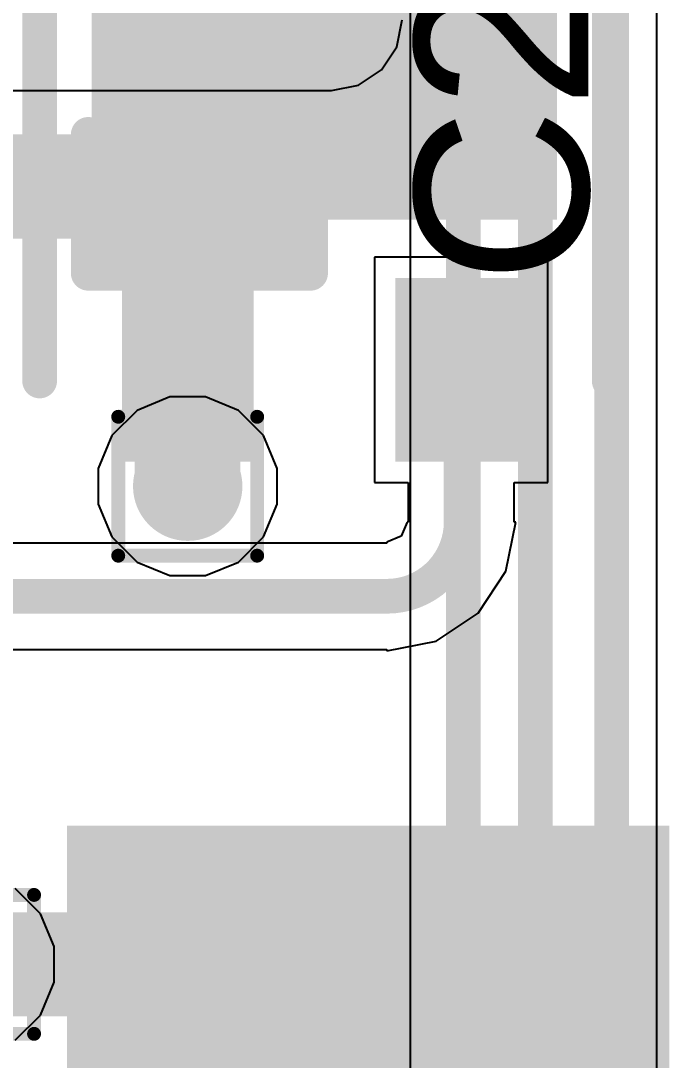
# Model space of a CAD drawing. Header units: inches. Extents: x -12 to 5355, y -7 to 5366.
# Drawn here: x 32.545 to 34.916, y 29.876 to 33.677 of the extents above; entities that cross this region are included whole.
import ezdxf

# ---------------------------------------------------------------- set-up
doc = ezdxf.new("R2010")
doc.units = ezdxf.units.IN
for name, color, linetype in [('BOTTOM LAYER', 5, 'Continuous'), ('Bottom Overlay', 54, 'Continuous'), ('Bottom Paste', 16, 'Continuous'), ('Bottom Solder', 6, 'Continuous'), ('Drill Drawing', 1, 'Continuous'), ('GROUND1', 16, 'Continuous'), ('GROUND2', 156, 'Continuous'), ('POWER', 76, 'Continuous'), ('SIGNAL', 90, 'Continuous'), ('TOP LAYER', 1, 'Continuous'), ('Top Overlay', 2, 'Continuous'), ('Top Paste', 8, 'Continuous'), ('Top Solder', 216, 'Continuous'), ('Via Holes', 16, 'Continuous')]:
    doc.layers.add(name, color=color, linetype=linetype)
doc.styles.add('Arial', font='', dxfattribs={"height": 0.2})
doc.styles.get('Arial').set_extended_font_data('Arial')

# ---------------------------------------------------------------- blocks, each defined once
blk = doc.blocks.new('4_WDFN_E_______P___B_17')
at = {"layer": 'BOTTOM LAYER'}
for points in [[(-0.35, -0.8), (-0.35, 0.8), (0.35, 0.8), (0.35, -0.8)], [(-1.235, 0.31), (-1.235, 0.69), (-0.665, 0.69), (-0.665, 0.31)], [(0.665, 0.31), (0.665, 0.69), (1.235, 0.69), (1.235, 0.31)], [(-1.235, -0.69), (-1.235, -0.31), (-0.665, -0.31), (-0.665, -0.69)], [(0.665, -0.69), (0.665, -0.31), (1.235, -0.31), (1.235, -0.69)]]:
    blk.add_hatch(color=5, dxfattribs=at).paths.add_polyline_path(points)
at = {"layer": 'Bottom Paste'}
for points in [[(-0.35, -0.8), (-0.35, 0.8), (0.35, 0.8), (0.35, -0.8)], [(-1.235, 0.31), (-1.235, 0.69), (-0.665, 0.69), (-0.665, 0.31)], [(0.665, 0.31), (0.665, 0.69), (1.235, 0.69), (1.235, 0.31)], [(-1.235, -0.69), (-1.235, -0.31), (-0.665, -0.31), (-0.665, -0.69)], [(0.665, -0.69), (0.665, -0.31), (1.235, -0.31), (1.235, -0.69)]]:
    blk.add_hatch(color=16, dxfattribs=at).paths.add_polyline_path(points)
at = {"layer": 'Bottom Solder'}
for points in [[(-0.4008, -0.8508), (-0.4008, 0.8508), (0.4008, 0.8508), (0.4008, -0.8508)], [(-1.2858, 0.2592), (-1.2858, 0.7408), (-0.6142, 0.7408), (-0.6142, 0.2592)], [(0.6142, 0.2592), (0.6142, 0.7408), (1.2858, 0.7408), (1.2858, 0.2592)], [(-1.2858, -0.7408), (-1.2858, -0.2592), (-0.6142, -0.2592), (-0.6142, -0.7408)], [(0.6142, -0.7408), (0.6142, -0.2592), (1.2858, -0.2592), (1.2858, -0.7408)]]:
    blk.add_hatch(color=6, dxfattribs=at).paths.add_polyline_path(points)
at = {"layer": 'Bottom Overlay'}
for points in [[(0.9906, 1.0414, 0.127, 0.127, 0), (-1.016, 1.0414, 0.127, 0.127, 0)], [(-1.4834, -0.627, 0.127, 0.127, 0), (-1.4834, -0.373, 0.127, 0.127, 0)], [(-1.3564, -0.5, 0.127, 0.127, 0), (-1.4834, -0.373, 0.127, 0.127, 0)], [(-1.4834, -0.627, 0.127, 0.127, 0), (-1.3564, -0.5, 0.127, 0.127, 0)], [(0.9906, -1.0414, 0.127, 0.127, 0), (-1.016, -1.0414, 0.127, 0.127, 0)]]:
    blk.add_lwpolyline(points, format="xyseb", dxfattribs=at)
for points in [[(-1.0477, 1.0414, 0.0635, 0.0635, 1), (-0.9842, 1.0414, 0.0635, 0.0635, 1)], [(0.9588, 1.0414, 0.0635, 0.0635, 1), (1.0224, 1.0414, 0.0635, 0.0635, 1)], [(-1.5151, -0.373, 0.0635, 0.0635, 1), (-1.4516, -0.373, 0.0635, 0.0635, 1)], [(-1.5151, -0.373, 0.0635, 0.0635, 1), (-1.4516, -0.373, 0.0635, 0.0635, 1)], [(-1.3881, -0.5, 0.0635, 0.0635, 1), (-1.3246, -0.5, 0.0635, 0.0635, 1)], [(-1.3881, -0.5, 0.0635, 0.0635, 1), (-1.3246, -0.5, 0.0635, 0.0635, 1)], [(-1.5151, -0.627, 0.0635, 0.0635, 1), (-1.4516, -0.627, 0.0635, 0.0635, 1)], [(-1.5151, -0.627, 0.0635, 0.0635, 1), (-1.4516, -0.627, 0.0635, 0.0635, 1)], [(-1.0477, -1.0414, 0.0635, 0.0635, 1), (-0.9842, -1.0414, 0.0635, 0.0635, 1)], [(0.9588, -1.0414, 0.0635, 0.0635, 1), (1.0224, -1.0414, 0.0635, 0.0635, 1)]]:
    blk.add_lwpolyline(points, format="xyseb", close=True, dxfattribs=at)
blk = doc.blocks.new('XUNPU_SMN_303_B_54')
at = {"layer": 'BOTTOM LAYER'}
blk.add_hatch(color=5, dxfattribs=at).paths.add_polyline_path([(-7.62, 7.62), (-6.62, 7.62), (-6.62, 5.52), (-7.62, 5.52)])
at = {"layer": 'Bottom Paste'}
blk.add_hatch(color=16, dxfattribs=at).paths.add_polyline_path([(-7.62, 7.62), (-6.62, 7.62), (-6.62, 5.52), (-7.62, 5.52)])
at = {"layer": 'Bottom Solder'}
blk.add_hatch(color=6, dxfattribs=at).paths.add_polyline_path([(-7.6708, 7.6708), (-6.5692, 7.6708), (-6.5692, 5.4692), (-7.6708, 5.4692)])
blk = doc.blocks.new('C___0402_131')
at = {"layer": 'TOP LAYER'}
for points in [[(-0.6985, -0.3175), (-0.6985, 0.3175), (-0.2413, 0.3175), (-0.2413, -0.3175)], [(0.2413, -0.3175), (0.2413, 0.3175), (0.6985, 0.3175), (0.6985, -0.3175)]]:
    blk.add_hatch(color=1, dxfattribs=at).paths.add_polyline_path(points)
at = {"layer": 'Top Paste'}
for points in [[(-0.6985, -0.3175), (-0.6985, 0.3175), (-0.2413, 0.3175), (-0.2413, -0.3175)], [(0.2413, -0.3175), (0.2413, 0.3175), (0.6985, 0.3175), (0.6985, -0.3175)]]:
    blk.add_hatch(color=8, dxfattribs=at).paths.add_polyline_path(points)
at = {"layer": 'Top Solder'}
for points in [[(-0.7585, -0.3775), (-0.7585, 0.3775), (-0.1813, 0.3775), (-0.1813, -0.3775)], [(0.1813, -0.3775), (0.1813, 0.3775), (0.7585, 0.3775), (0.7585, -0.3775)]]:
    blk.add_hatch(color=216, dxfattribs=at).paths.add_polyline_path(points)
at = {"layer": 'Top Overlay'}
for points in [[(-0.7874, 0.4064, 0.127, 0.127, 0), (-0.7874, -0.4064, 0.127, 0.127, 0)], [(-0.2794, 0.4064, 0.127, 0.127, 0), (-0.7874, 0.4064, 0.127, 0.127, 0)], [(0.2794, 0.4064, 0.127, 0.127, 0), (0.7874, 0.4064, 0.127, 0.127, 0)], [(0.7874, 0.4064, 0.127, 0.127, 0), (0.7874, -0.4064, 0.127, 0.127, 0)], [(-0.7874, -0.4064, 0.127, 0.127, 0), (-0.2794, -0.4064, 0.127, 0.127, 0)], [(0.2794, -0.4064, 0.127, 0.127, 0), (0.7874, -0.4064, 0.127, 0.127, 0)]]:
    blk.add_lwpolyline(points, format="xyseb", dxfattribs=at)
for points in [[(-0.8191, 0.4064, 0.0635, 0.0635, 1), (-0.7556, 0.4064, 0.0635, 0.0635, 1)], [(-0.8191, 0.4064, 0.0635, 0.0635, 1), (-0.7556, 0.4064, 0.0635, 0.0635, 1)], [(-0.3112, 0.4064, 0.0635, 0.0635, 1), (-0.2477, 0.4064, 0.0635, 0.0635, 1)], [(0.2477, 0.4064, 0.0635, 0.0635, 1), (0.3111, 0.4064, 0.0635, 0.0635, 1)], [(0.7556, 0.4064, 0.0635, 0.0635, 1), (0.8191, 0.4064, 0.0635, 0.0635, 1)], [(0.7556, 0.4064, 0.0635, 0.0635, 1), (0.8191, 0.4064, 0.0635, 0.0635, 1)], [(-0.8191, -0.4064, 0.0635, 0.0635, 1), (-0.7556, -0.4064, 0.0635, 0.0635, 1)], [(-0.8191, -0.4064, 0.0635, 0.0635, 1), (-0.7556, -0.4064, 0.0635, 0.0635, 1)], [(-0.3112, -0.4064, 0.0635, 0.0635, 1), (-0.2477, -0.4064, 0.0635, 0.0635, 1)], [(0.2477, -0.4064, 0.0635, 0.0635, 1), (0.3111, -0.4064, 0.0635, 0.0635, 1)], [(0.7556, -0.4064, 0.0635, 0.0635, 1), (0.8191, -0.4064, 0.0635, 0.0635, 1)], [(0.7556, -0.4064, 0.0635, 0.0635, 1), (0.8191, -0.4064, 0.0635, 0.0635, 1)]]:
    blk.add_lwpolyline(points, format="xyseb", close=True, dxfattribs=at)

msp = doc.modelspace()

# ---------------------------------------------------------------- hatches: boundary and pattern name
at = {"layer": 'BOTTOM LAYER'}
msp.add_hatch(color=5, dxfattribs=at).paths.add_polyline_path([(32.9616, 31.9761), (33.3477, 31.9761), (33.3477, 33.5077), (32.9616, 33.5077)])
h = msp.add_hatch(color=5, dxfattribs=at)
edge = h.paths.add_edge_path()
edge.add_arc((33.155, 31.9746), 0.2, 0, 360)
at = {"layer": 'GROUND1'}
h = msp.add_hatch(color=16, dxfattribs=at)
edge = h.paths.add_edge_path()
edge.add_arc((33.155, 31.9746), 0.2, 0, 360)
at = {"layer": 'GROUND2'}
h = msp.add_hatch(color=156, dxfattribs=at)
edge = h.paths.add_edge_path()
edge.add_arc((33.155, 31.9746), 0.2, 0, 360)
at = {"layer": 'POWER'}
h = msp.add_hatch(color=76, dxfattribs=at)
edge = h.paths.add_edge_path()
edge.add_arc((33.155, 31.9746), 0.2, 0, 360)
at = {"layer": 'SIGNAL'}
h = msp.add_hatch(color=90, dxfattribs=at)
edge = h.paths.add_edge_path()
edge.add_arc((33.155, 31.9746), 0.2, 0, 360)
at = {"layer": 'TOP LAYER'}
h = msp.add_hatch(color=1, dxfattribs=at)
edge = h.paths.add_edge_path()
edge.add_arc((33.155, 31.9746), 0.2, 0, 360)
at = {"layer": 'Via Holes'}
h = msp.add_hatch(color=7, dxfattribs=at)
edge = h.paths.add_edge_path()
edge.add_arc((33.155, 31.9746), 0.1, 0, 360)

# ---------------------------------------------------------------- linework, layer by layer
at = {"layer": 'BOTTOM LAYER'}
for p, q in [((34.8692, 51.6138), (34.8692, 0.259)), ((34.472, 32.8122), (33.838, 32.8122)), ((33.838, 32.8122), (33.838, 31.9882)), ((34.472, 31.9882), (34.472, 32.8122)), ((33.838, 31.9882), (33.9608, 31.9882)), ((33.9608, 31.9882), (33.9608, 31.8436)), ((34.3492, 31.8436), (34.3492, 31.9882)), ((34.3492, 31.9882), (34.472, 31.9882)), ((33.9574, 31.8436), (33.9358, 31.7914)), ((33.9608, 31.8436), (33.9574, 31.8436)), ((34.3187, 31.6634), (34.3545, 31.8436)), ((34.3545, 31.8436), (34.3492, 31.8436)), ((33.9358, 31.7914), (33.8836, 31.7698)), ((33.8836, 31.7664), (32.1544, 31.7664)), ((33.8836, 31.7698), (33.8836, 31.7664)), ((34.2166, 31.5106), (34.3187, 31.6634)), ((34.0638, 31.4085), (34.2166, 31.5106)), ((33.8836, 31.3726), (34.0638, 31.4085)), ((32.1357, 31.378), (33.8836, 31.378)), ((33.8836, 31.378), (33.8836, 31.3726))]:
    msp.add_line(p, q, dxfattribs=at)
for points in [[(33.155, 31.9746, 0.3048, 0.3048, 0), (33.155, 32.4002, 0.3048, 0.3048, 0)], [(34.155, 31.8436, 0.127, 0.127, 0), (34.155, 32.4002, 0.127, 0.127, 0)], [(34.155, 31.8436, 0.127, 0.127, -0.414214), (33.8836, 31.5722, 0.127, 0.127, 0)], [(31.877, 31.5722, 0.127, 0.127, 0), (33.8836, 31.5722, 0.127, 0.127, 0)], [(32.3392, 30.226, 0.381, 0.381, 0), (33.8148, 30.226, 0.381, 0.381, 0)]]:
    msp.add_lwpolyline(points, format="xyseb", dxfattribs=at)
for points in [[(33.0788, 32.4002, 0.1524, 0.1524, 1), (33.2312, 32.4002, 0.1524, 0.1524, 1)], [(34.1232, 32.4002, 0.0635, 0.0635, 1), (34.1867, 32.4002, 0.0635, 0.0635, 1)], [(33.0788, 31.9746, 0.1524, 0.1524, 1), (33.2312, 31.9746, 0.1524, 0.1524, 1)], [(34.1232, 31.8436, 0.0635, 0.0635, 1), (34.1867, 31.8436, 0.0635, 0.0635, 1)], [(34.1232, 31.8436, 0.0635, 0.0635, 1), (34.1867, 31.8436, 0.0635, 0.0635, 1)], [(33.8518, 31.5722, 0.0635, 0.0635, 1), (33.9153, 31.5722, 0.0635, 0.0635, 1)], [(33.8518, 31.5722, 0.0635, 0.0635, 1), (33.9153, 31.5722, 0.0635, 0.0635, 1)], [(33.7195, 30.226, 0.1905, 0.1905, 1), (33.91, 30.226, 0.1905, 0.1905, 1)]]:
    msp.add_lwpolyline(points, format="xyseb", close=True, dxfattribs=at)
at = {"layer": 'Drill Drawing'}
for points in [[(32.901, 32.2286, 0.0508, 0.0508, 0), (33.409, 32.2286, 0.0508, 0.0508, 0)], [(32.901, 31.7206, 0.0508, 0.0508, 0), (32.901, 32.2286, 0.0508, 0.0508, 0)], [(33.409, 31.7206, 0.0508, 0.0508, 0), (33.409, 32.2286, 0.0508, 0.0508, 0)], [(32.901, 31.7206, 0.0508, 0.0508, 0), (33.409, 31.7206, 0.0508, 0.0508, 0)], [(32.0852, 30.48, 0.0508, 0.0508, 0), (32.5932, 30.48, 0.0508, 0.0508, 0)], [(32.5932, 29.972, 0.0508, 0.0508, 0), (32.5932, 30.48, 0.0508, 0.0508, 0)], [(32.0852, 29.972, 0.0508, 0.0508, 0), (32.5932, 29.972, 0.0508, 0.0508, 0)]]:
    msp.add_lwpolyline(points, format="xyseb", dxfattribs=at)
for points in [[(32.8883, 32.2286, 0.0254, 0.0254, 1), (32.9137, 32.2286, 0.0254, 0.0254, 1)], [(32.8883, 32.2286, 0.0254, 0.0254, 1), (32.9137, 32.2286, 0.0254, 0.0254, 1)], [(33.3963, 32.2286, 0.0254, 0.0254, 1), (33.4217, 32.2286, 0.0254, 0.0254, 1)], [(33.3963, 32.2286, 0.0254, 0.0254, 1), (33.4217, 32.2286, 0.0254, 0.0254, 1)], [(32.8883, 31.7206, 0.0254, 0.0254, 1), (32.9137, 31.7206, 0.0254, 0.0254, 1)], [(32.8883, 31.7206, 0.0254, 0.0254, 1), (32.9137, 31.7206, 0.0254, 0.0254, 1)], [(33.3963, 31.7206, 0.0254, 0.0254, 1), (33.4217, 31.7206, 0.0254, 0.0254, 1)], [(33.3963, 31.7206, 0.0254, 0.0254, 1), (33.4217, 31.7206, 0.0254, 0.0254, 1)], [(32.5805, 30.48, 0.0254, 0.0254, 1), (32.6059, 30.48, 0.0254, 0.0254, 1)], [(32.5805, 30.48, 0.0254, 0.0254, 1), (32.6059, 30.48, 0.0254, 0.0254, 1)], [(32.5805, 29.972, 0.0254, 0.0254, 1), (32.6059, 29.972, 0.0254, 0.0254, 1)], [(32.5805, 29.972, 0.0254, 0.0254, 1), (32.6059, 29.972, 0.0254, 0.0254, 1)]]:
    msp.add_lwpolyline(points, format="xyseb", close=True, dxfattribs=at)
at = {"layer": 'GROUND1'}
msp.add_line((34.8692, 51.6138), (34.8692, 0.259), dxfattribs=at)
at = {"layer": 'GROUND2'}
msp.add_line((34.8692, 51.6189), (34.8692, 0.259), dxfattribs=at)
at = {"layer": 'POWER'}
for p, q in [((34.8692, 46.9825), (34.8692, 0.259)), ((33.09, 32.3016), (32.9698, 32.2518)), ((33.22, 32.3016), (33.09, 32.3016)), ((33.3402, 32.2518), (33.22, 32.3016)), ((32.9698, 32.2518), (32.8778, 32.1598)), ((33.4322, 32.1598), (33.3402, 32.2518)), ((32.8778, 32.1598), (32.828, 32.0396)), ((33.482, 32.0396), (33.4322, 32.1598)), ((32.828, 32.0396), (32.828, 31.9095)), ((33.482, 31.9095), (33.482, 32.0396)), ((32.828, 31.9095), (32.8778, 31.7893)), ((33.4322, 31.7893), (33.482, 31.9095)), ((32.8778, 31.7893), (32.9698, 31.6973)), ((33.3402, 31.6973), (33.4322, 31.7893)), ((32.9698, 31.6973), (33.09, 31.6476)), ((33.22, 31.6476), (33.3402, 31.6973)), ((33.09, 31.6476), (33.22, 31.6476)), ((32.6164, 30.4112), (32.5244, 30.5032)), ((32.6662, 30.291), (32.6164, 30.4112)), ((32.6662, 30.161), (32.6662, 30.291)), ((32.6164, 30.0408), (32.6662, 30.161)), ((32.5244, 29.9488), (32.6164, 30.0408))]:
    msp.add_line(p, q, dxfattribs=at)
at = {"layer": 'SIGNAL'}
msp.add_line((33.9688, 39.2619), (33.9688, 13.7123), dxfattribs=at)
for points in [[(34.7055, 6.3535, 0.127, 0.127, 0), (34.7055, 46.4721, 0.127, 0.127, 0)], [(34.4261, 6.5657, 0.127, 0.127, 0), (34.4261, 45.9804, 0.127, 0.127, 0)], [(34.163, 7.0208, 0.127, 0.127, 0), (34.163, 39.2619, 0.127, 0.127, 0)]]:
    msp.add_lwpolyline(points, format="xyseb", dxfattribs=at)
at = {"layer": 'TOP LAYER'}
for p, q in [((34.8692, 51.6138), (34.8692, 0.259)), ((33.9197, 33.5813), (33.9394, 33.6804)), ((33.8635, 33.4973), (33.9197, 33.5813)), ((33.7795, 33.4411), (33.8635, 33.4973)), ((29.2608, 33.4214), (33.6804, 33.4214)), ((33.6804, 33.4214), (33.7795, 33.4411))]:
    msp.add_line(p, q, dxfattribs=at)
for points in [[(31.9278, 33.0708, 0.381, 0.381, 0), (33.1978, 33.0708, 0.381, 0.381, 0)], [(33.155, 31.9746, 0.381, 0.381, 0), (33.155, 33.028, 0.381, 0.381, 0)], [(33.155, 33.028, 0.1524, 0.1524, -0.414214), (33.1978, 33.0708, 0.1524, 0.1524, 0)]]:
    msp.add_lwpolyline(points, format="xyseb", dxfattribs=at)
for points in [[(33.1026, 33.0708, 0.1905, 0.1905, 1), (33.2931, 33.0708, 0.1905, 0.1905, 1)], [(33.0598, 33.028, 0.1905, 0.1905, 1), (33.2503, 33.028, 0.1905, 0.1905, 1)], [(33.1597, 33.0708, 0.0762, 0.0762, 1), (33.2359, 33.0708, 0.0762, 0.0762, 1)], [(33.1169, 33.028, 0.0762, 0.0762, 1), (33.1931, 33.028, 0.0762, 0.0762, 1)], [(33.0598, 31.9746, 0.1905, 0.1905, 1), (33.2503, 31.9746, 0.1905, 0.1905, 1)]]:
    msp.add_lwpolyline(points, format="xyseb", close=True, dxfattribs=at)

# ---------------------------------------------------------------- block references
for name, p, rotation in [('4_WDFN_E_______P___B_17', (33.655, 33.3502), 270), ('C___0402_131', (33.1978, 33.5407), 90), ('XUNPU_SMN_303_B_54', (27.2448, 23.0629), 270)]:
    msp.add_blockref(name, p, dxfattribs=dict(rotation=rotation))

# ---------------------------------------------------------------- texts
at = {"layer": 'Top Overlay', "style": 'Arial'}
msp.add_text('C20', height=0.635, rotation=90, dxfattribs=at).set_placement((34.6202, 32.7152))

doc.saveas('drawing.dxf')
